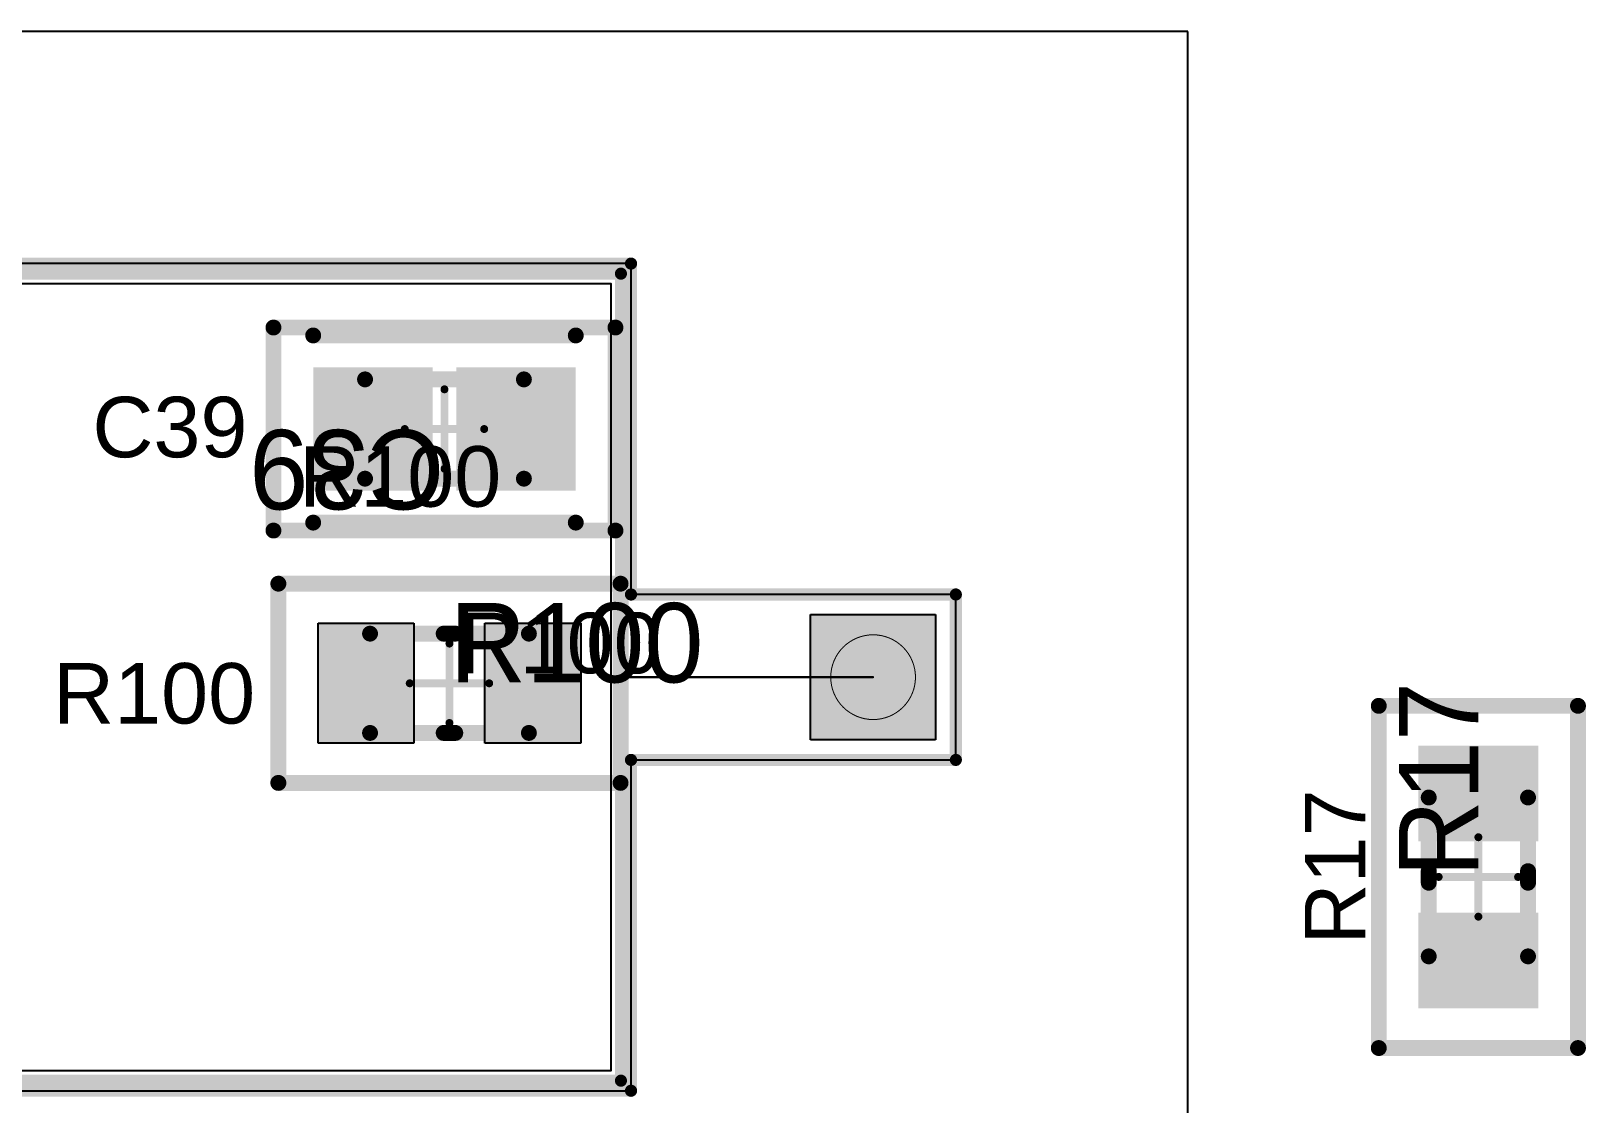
# Model space of a CAD drawing. Header units: millimetres. Extents: x 54 to 247, y 53 to 195.
# Drawn here: x 112.06 to 131.63, y 78.8 to 92.31 of the extents above; entities that cross this region are included whole.
import ezdxf

# ---------------------------------------------------------------- set-up
doc = ezdxf.new("R2010")
doc.units = ezdxf.units.MM
for name, color, linetype in [('BottomOverlay', 54, 'Continuous'), ('BottomSolder', 6, 'Continuous'), ('Mechanical10', 56, 'Continuous'), ('Mechanical11', 56, 'Continuous'), ('Mechanical12', 56, 'Continuous'), ('Mechanical13', 56, 'Continuous'), ('Mechanical14', 56, 'Continuous'), ('Mechanical15', 56, 'Continuous'), ('Mechanical4', 56, 'Continuous'), ('Mechanical5', 56, 'Continuous'), ('Mechanical6', 56, 'Continuous'), ('Mechanical8', 56, 'Continuous'), ('Mechanical9', 56, 'Continuous'), ('PadHoleLayer', 156, 'Continuous'), ('TopOverlay', 2, 'Continuous'), ('TopPaste', 8, 'Continuous'), ('TopSolder', 216, 'Continuous')]:
    doc.layers.add(name, color=color, linetype=linetype)
doc.styles.add('Arial', font='arial.ttf', dxfattribs={"height": 0.2})

# ---------------------------------------------------------------- blocks, each defined once
blk = doc.blocks.new('V______CRCW0805__3_IPC_A_14')
at = {"layer": 'TopPaste'}
for points in [[(-1.654, 0.754), (-0.448, 0.754), (-0.448, -0.754), (-1.654, -0.754)], [(0.448, 0.754), (1.654, 0.754), (1.654, -0.754), (0.448, -0.754)]]:
    blk.add_hatch(color=8, dxfattribs=at).paths.add_polyline_path(points)
at = {"layer": 'TopSolder'}
for points in [[(-1.654, 0.754), (-0.448, 0.754), (-0.448, -0.754), (-1.654, -0.754)], [(0.448, 0.754), (1.654, 0.754), (1.654, -0.754), (0.448, -0.754)]]:
    blk.add_hatch(color=216, dxfattribs=at).paths.add_polyline_path(points)
at = {"layer": 'Mechanical10', "const_width": 0.2}
for points in [[(-2.154, 1.254), (2.154, 1.254)], [(-2.154, 1.254), (-2.154, -1.254)], [(2.154, 1.254), (2.154, -1.254)], [(-2.154, -1.254), (2.154, -1.254)]]:
    blk.add_lwpolyline(points, dxfattribs=at)
at = {"layer": 'Mechanical10', "const_width": 0.1}
for points in [[(-2.204, 1.254, 1), (-2.104, 1.254, 1)], [(-2.204, 1.254, 1), (-2.104, 1.254, 1)], [(2.104, 1.254, 1), (2.204, 1.254, 1)], [(2.104, 1.254, 1), (2.204, 1.254, 1)], [(-2.204, -1.254, 1), (-2.104, -1.254, 1)], [(-2.204, -1.254, 1), (-2.104, -1.254, 1)], [(2.104, -1.254, 1), (2.204, -1.254, 1)], [(2.104, -1.254, 1), (2.204, -1.254, 1)]]:
    blk.add_lwpolyline(points, format="xyb", close=True, dxfattribs=at)
at = {"layer": 'Mechanical12', "const_width": 0.2}
for points in [[(-1, 0.625), (1, 0.625)], [(-1, 0.625), (-1, -0.625)], [(1, 0.625), (1, -0.625)], [(-1, -0.625), (1, -0.625)]]:
    blk.add_lwpolyline(points, dxfattribs=at)
at = {"layer": 'Mechanical12', "const_width": 0.1}
for points in [[(-1.05, 0.625, 1), (-0.95, 0.625, 1)], [(-1.05, 0.625, 1), (-0.95, 0.625, 1)], [(0.95, 0.625, 1), (1.05, 0.625, 1)], [(0.95, 0.625, 1), (1.05, 0.625, 1)], [(-1.05, -0.625, 1), (-0.95, -0.625, 1)], [(-1.05, -0.625, 1), (-0.95, -0.625, 1)], [(0.95, -0.625, 1), (1.05, -0.625, 1)], [(0.95, -0.625, 1), (1.05, -0.625, 1)]]:
    blk.add_lwpolyline(points, format="xyb", close=True, dxfattribs=at)
at = {"layer": 'Mechanical15'}
for points, const_width in [([(-2.154, 1.254), (2.154, 1.254)], 0.2), ([(-2.154, 1.254), (-2.154, -1.254)], 0.2), ([(2.154, 1.254), (2.154, -1.254)], 0.2), ([(0, 0.5), (0, -0.5)], 0.1), ([(-0.5, 0), (0.5, 0)], 0.1), ([(-2.154, -1.254), (2.154, -1.254)], 0.2)]:
    blk.add_lwpolyline(points, dxfattribs=dict(at, const_width=const_width))
for points, const_width in [([(-2.204, 1.254, 1), (-2.104, 1.254, 1)], 0.1), ([(-2.204, 1.254, 1), (-2.104, 1.254, 1)], 0.1), ([(2.104, 1.254, 1), (2.204, 1.254, 1)], 0.1), ([(2.104, 1.254, 1), (2.204, 1.254, 1)], 0.1), ([(-0.025, 0.5, 1), (0.025, 0.5, 1)], 0.05), ([(-0.525, 0, 1), (-0.475, 0, 1)], 0.05), ([(0.475, 0, 1), (0.525, 0, 1)], 0.05), ([(-0.025, -0.5, 1), (0.025, -0.5, 1)], 0.05), ([(-2.204, -1.254, 1), (-2.104, -1.254, 1)], 0.1), ([(-2.204, -1.254, 1), (-2.104, -1.254, 1)], 0.1), ([(2.104, -1.254, 1), (2.204, -1.254, 1)], 0.1), ([(2.104, -1.254, 1), (2.204, -1.254, 1)], 0.1)]:
    blk.add_lwpolyline(points, format="xyb", close=True, dxfattribs=dict(at, const_width=const_width))
at = {"layer": 'TopOverlay', "const_width": 0.2}
for points in [[(-0.073, 0.625), (0.073, 0.625)], [(-0.073, -0.625), (0.073, -0.625)]]:
    blk.add_lwpolyline(points, dxfattribs=at)
at = {"layer": 'TopOverlay', "const_width": 0.1}
for points in [[(-0.123, 0.625, 1), (-0.023, 0.625, 1)], [(0.023, 0.625, 1), (0.123, 0.625, 1)], [(-0.123, -0.625, 1), (-0.023, -0.625, 1)], [(0.023, -0.625, 1), (0.123, -0.625, 1)]]:
    blk.add_lwpolyline(points, format="xyb", close=True, dxfattribs=at)
at = {"layer": 'Mechanical10'}
blk.add_text('R17', height=1, dxfattribs=at).set_placement((0, 0))
blk = doc.blocks.new('KEMET_C0805C_DN_IPC_A_25')
at = {"layer": 'TopPaste'}
for points in [[(-1.653, 0.778), (-0.148, 0.778), (-0.148, -0.778), (-1.653, -0.778)], [(0.148, 0.778), (1.653, 0.778), (1.653, -0.778), (0.148, -0.778)]]:
    blk.add_hatch(color=8, dxfattribs=at).paths.add_polyline_path(points)
at = {"layer": 'TopSolder'}
for points in [[(-1.653, 0.778), (-0.148, 0.778), (-0.148, -0.778), (-1.653, -0.778)], [(0.148, 0.778), (1.653, 0.778), (1.653, -0.778), (0.148, -0.778)]]:
    blk.add_hatch(color=216, dxfattribs=at).paths.add_polyline_path(points)
at = {"layer": 'Mechanical10', "const_width": 0.2}
for points in [[(2.153, 1.278), (-2.153, 1.278)], [(-2.153, 1.278), (-2.153, -1.278)], [(2.153, 1.278), (2.153, -1.278)], [(2.153, -1.278), (-2.153, -1.278)]]:
    blk.add_lwpolyline(points, dxfattribs=at)
at = {"layer": 'Mechanical10', "const_width": 0.1}
for points in [[(-2.203, 1.278, 1), (-2.103, 1.278, 1)], [(-2.203, 1.278, 1), (-2.103, 1.278, 1)], [(2.103, 1.278, 1), (2.203, 1.278, 1)], [(2.103, 1.278, 1), (2.203, 1.278, 1)], [(-2.203, -1.278, 1), (-2.103, -1.278, 1)], [(-2.203, -1.278, 1), (-2.103, -1.278, 1)], [(2.103, -1.278, 1), (2.203, -1.278, 1)], [(2.103, -1.278, 1), (2.203, -1.278, 1)]]:
    blk.add_lwpolyline(points, format="xyb", close=True, dxfattribs=at)
at = {"layer": 'Mechanical12', "const_width": 0.2}
for points in [[(1, 0.625), (-1, 0.625)], [(-1, 0.625), (-1, -0.625)], [(1, 0.625), (1, -0.625)], [(1, -0.625), (-1, -0.625)]]:
    blk.add_lwpolyline(points, dxfattribs=at)
at = {"layer": 'Mechanical12', "const_width": 0.1}
for points in [[(-1.05, 0.625, 1), (-0.95, 0.625, 1)], [(-1.05, 0.625, 1), (-0.95, 0.625, 1)], [(0.95, 0.625, 1), (1.05, 0.625, 1)], [(0.95, 0.625, 1), (1.05, 0.625, 1)], [(-1.05, -0.625, 1), (-0.95, -0.625, 1)], [(-1.05, -0.625, 1), (-0.95, -0.625, 1)], [(0.95, -0.625, 1), (1.05, -0.625, 1)], [(0.95, -0.625, 1), (1.05, -0.625, 1)]]:
    blk.add_lwpolyline(points, format="xyb", close=True, dxfattribs=at)
at = {"layer": 'Mechanical15'}
for points, const_width in [([(2.153, 1.278), (-2.153, 1.278)], 0.2), ([(-2.153, 1.278), (-2.153, -1.278)], 0.2), ([(2.153, 1.278), (2.153, -1.278)], 0.2), ([(0, 0.5), (0, -0.5)], 0.1), ([(0.5, 0), (-0.5, 0)], 0.1), ([(2.153, -1.278), (-2.153, -1.278)], 0.2)]:
    blk.add_lwpolyline(points, dxfattribs=dict(at, const_width=const_width))
for points, const_width in [([(-2.203, 1.278, 1), (-2.103, 1.278, 1)], 0.1), ([(-2.203, 1.278, 1), (-2.103, 1.278, 1)], 0.1), ([(2.103, 1.278, 1), (2.203, 1.278, 1)], 0.1), ([(2.103, 1.278, 1), (2.203, 1.278, 1)], 0.1), ([(-0.025, 0.5, 1), (0.025, 0.5, 1)], 0.05), ([(-0.525, 0, 1), (-0.475, 0, 1)], 0.05), ([(0.475, 0, 1), (0.525, 0, 1)], 0.05), ([(-0.025, -0.5, 1), (0.025, -0.5, 1)], 0.05), ([(-2.203, -1.278, 1), (-2.103, -1.278, 1)], 0.1), ([(-2.203, -1.278, 1), (-2.103, -1.278, 1)], 0.1), ([(2.103, -1.278, 1), (2.203, -1.278, 1)], 0.1), ([(2.103, -1.278, 1), (2.203, -1.278, 1)], 0.1)]:
    blk.add_lwpolyline(points, format="xyb", close=True, dxfattribs=dict(at, const_width=const_width))
at = {"layer": 'TopOverlay', "const_width": 0.2}
for points in [[(1.653, 1.178), (-1.653, 1.178)], [(1.653, -1.178), (-1.653, -1.178)]]:
    blk.add_lwpolyline(points, dxfattribs=at)
at = {"layer": 'TopOverlay', "const_width": 0.1}
for points in [[(-1.703, 1.178, 1), (-1.603, 1.178, 1)], [(1.603, 1.178, 1), (1.703, 1.178, 1)], [(-1.703, -1.178, 1), (-1.603, -1.178, 1)], [(1.603, -1.178, 1), (1.703, -1.178, 1)]]:
    blk.add_lwpolyline(points, format="xyb", close=True, dxfattribs=at)
at = {"layer": 'Mechanical10'}
blk.add_text('C39', height=1, dxfattribs=at).set_placement((0, 0.011))
blk = doc.blocks.new('V______CRCW0805__3_IPC_A_217')
at = {"layer": 'TopPaste'}
for points in [[(-1.654, 0.754), (-0.448, 0.754), (-0.448, -0.754), (-1.654, -0.754)], [(0.448, 0.754), (1.654, 0.754), (1.654, -0.754), (0.448, -0.754)]]:
    blk.add_hatch(color=8, dxfattribs=at).paths.add_polyline_path(points)
at = {"layer": 'TopSolder'}
for points in [[(-1.654, 0.754), (-0.448, 0.754), (-0.448, -0.754), (-1.654, -0.754)], [(0.448, 0.754), (1.654, 0.754), (1.654, -0.754), (0.448, -0.754)]]:
    blk.add_hatch(color=216, dxfattribs=at).paths.add_polyline_path(points)
at = {"layer": 'Mechanical10', "const_width": 0.2}
for points in [[(-2.154, 1.254), (2.154, 1.254)], [(-2.154, -1.254), (-2.154, 1.254)], [(2.154, -1.254), (2.154, 1.254)], [(-2.154, -1.254), (2.154, -1.254)]]:
    blk.add_lwpolyline(points, dxfattribs=at)
at = {"layer": 'Mechanical10', "const_width": 0.1}
for points in [[(-2.204, 1.254, 1), (-2.104, 1.254, 1)], [(-2.204, 1.254, 1), (-2.104, 1.254, 1)], [(2.104, 1.254, 1), (2.204, 1.254, 1)], [(2.104, 1.254, 1), (2.204, 1.254, 1)], [(-2.204, -1.254, 1), (-2.104, -1.254, 1)], [(-2.204, -1.254, 1), (-2.104, -1.254, 1)], [(2.104, -1.254, 1), (2.204, -1.254, 1)], [(2.104, -1.254, 1), (2.204, -1.254, 1)]]:
    blk.add_lwpolyline(points, format="xyb", close=True, dxfattribs=at)
at = {"layer": 'Mechanical12', "const_width": 0.2}
for points in [[(-1, 0.625), (1, 0.625)], [(-1, -0.625), (-1, 0.625)], [(1, -0.625), (1, 0.625)], [(-1, -0.625), (1, -0.625)]]:
    blk.add_lwpolyline(points, dxfattribs=at)
at = {"layer": 'Mechanical12', "const_width": 0.1}
for points in [[(-1.05, 0.625, 1), (-0.95, 0.625, 1)], [(-1.05, 0.625, 1), (-0.95, 0.625, 1)], [(0.95, 0.625, 1), (1.05, 0.625, 1)], [(0.95, 0.625, 1), (1.05, 0.625, 1)], [(-1.05, -0.625, 1), (-0.95, -0.625, 1)], [(-1.05, -0.625, 1), (-0.95, -0.625, 1)], [(0.95, -0.625, 1), (1.05, -0.625, 1)], [(0.95, -0.625, 1), (1.05, -0.625, 1)]]:
    blk.add_lwpolyline(points, format="xyb", close=True, dxfattribs=at)
at = {"layer": 'Mechanical15'}
for points, const_width in [([(-2.154, 1.254), (2.154, 1.254)], 0.2), ([(-2.154, -1.254), (-2.154, 1.254)], 0.2), ([(2.154, -1.254), (2.154, 1.254)], 0.2), ([(0, -0.5), (0, 0.5)], 0.1), ([(-0.5, 0), (0.5, 0)], 0.1), ([(-2.154, -1.254), (2.154, -1.254)], 0.2)]:
    blk.add_lwpolyline(points, dxfattribs=dict(at, const_width=const_width))
for points, const_width in [([(-2.204, 1.254, 1), (-2.104, 1.254, 1)], 0.1), ([(-2.204, 1.254, 1), (-2.104, 1.254, 1)], 0.1), ([(2.104, 1.254, 1), (2.204, 1.254, 1)], 0.1), ([(2.104, 1.254, 1), (2.204, 1.254, 1)], 0.1), ([(-0.025, 0.5, 1), (0.025, 0.5, 1)], 0.05), ([(-0.525, 0, 1), (-0.475, 0, 1)], 0.05), ([(0.475, 0, 1), (0.525, 0, 1)], 0.05), ([(-0.025, -0.5, 1), (0.025, -0.5, 1)], 0.05), ([(-2.204, -1.254, 1), (-2.104, -1.254, 1)], 0.1), ([(-2.204, -1.254, 1), (-2.104, -1.254, 1)], 0.1), ([(2.104, -1.254, 1), (2.204, -1.254, 1)], 0.1), ([(2.104, -1.254, 1), (2.204, -1.254, 1)], 0.1)]:
    blk.add_lwpolyline(points, format="xyb", close=True, dxfattribs=dict(at, const_width=const_width))
at = {"layer": 'TopOverlay', "const_width": 0.2}
for points in [[(-0.073, 0.625), (0.073, 0.625)], [(-0.073, -0.625), (0.073, -0.625)]]:
    blk.add_lwpolyline(points, dxfattribs=at)
at = {"layer": 'TopOverlay', "const_width": 0.1}
for points in [[(-0.123, 0.625, 1), (-0.023, 0.625, 1)], [(0.023, 0.625, 1), (0.123, 0.625, 1)], [(-0.123, -0.625, 1), (-0.023, -0.625, 1)], [(0.023, -0.625, 1), (0.123, -0.625, 1)]]:
    blk.add_lwpolyline(points, format="xyb", close=True, dxfattribs=at)
at = {"layer": 'Mechanical10'}
blk.add_text('R100', height=1, rotation=360, dxfattribs=at).set_placement((0, 0.011))
blk = doc.blocks.new('RES_TUM5_OHM_B_218')
at = {"layer": 'BottomSolder'}
blk.add_hatch(color=6, dxfattribs=at).paths.add_polyline_path([(-0.7874, 0.7874), (0.7874, 0.7874), (0.7874, -0.7874), (-0.7874, -0.7874)])
at = {"layer": 'PadHoleLayer'}
h = blk.add_hatch(color=156, dxfattribs=at)
edge = h.paths.add_edge_path()
edge.add_arc((0, 0), 0.5334, 0, 360)
at = {"layer": 'TopSolder'}
blk.add_hatch(color=216, dxfattribs=at).paths.add_polyline_path([(-0.7874, 0.7874), (0.7874, 0.7874), (0.7874, -0.7874), (-0.7874, -0.7874)])
at = {"layer": 'BottomOverlay', "const_width": 0.1524}
for points in [[(25.527, 5.08), (3.175, 5.08)], [(3.175, 5.08), (3.175, -5.08)], [(25.527, -5.08), (3.175, -5.08)]]:
    blk.add_lwpolyline(points, dxfattribs=at)
at = {"layer": 'BottomOverlay', "const_width": 0.0762}
for points in [[(3.1369, 5.08, 1), (3.2131, 5.08, 1)], [(3.1369, 5.08, 1), (3.2131, 5.08, 1)], [(3.1369, -5.08, 1), (3.2131, -5.08, 1)], [(3.1369, -5.08, 1), (3.2131, -5.08, 1)]]:
    blk.add_lwpolyline(points, format="xyb", close=True, dxfattribs=at)
at = {"layer": 'Mechanical13', "const_width": 0.0254}
for points in [[(25.4, 4.953), (3.302, 4.953)], [(3.302, 4.953), (3.302, -4.953)], [(3.302, 0), (0, 0)], [(25.4, -4.953), (3.302, -4.953)]]:
    blk.add_lwpolyline(points, dxfattribs=at)
at = {"layer": 'Mechanical13', "const_width": 0.0127}
for points in [[(3.29565, 4.953, 1), (3.30835, 4.953, 1)], [(3.29565, 4.953, 1), (3.30835, 4.953, 1)], [(-0.00635, 0, 1), (0.00635, 0, 1)], [(3.29565, 0, 1), (3.30835, 0, 1)], [(3.29565, -4.953, 1), (3.30835, -4.953, 1)], [(3.29565, -4.953, 1), (3.30835, -4.953, 1)]]:
    blk.add_lwpolyline(points, format="xyb", close=True, dxfattribs=at)
at = {"layer": 'Mechanical15'}
for p, q in [((3.048, 5.207), (3.048, 1.0414)), ((25.654, 5.207), (3.048, 5.207)), ((3.048, 1.0414), (-1.0414, 1.0414)), ((-1.0414, 1.0414), (-1.0414, -1.0414)), ((-1.0414, -1.0414), (3.048, -1.0414)), ((3.048, -1.0414), (3.048, -5.207)), ((3.048, -5.207), (25.654, -5.207))]:
    blk.add_line(p, q, dxfattribs=at)
at = {"layer": 'Mechanical15', "const_width": 0.1524}
for points in [[(3.048, 5.207), (3.048, 1.0414)], [(25.654, 5.207), (3.048, 5.207)], [(-1.0414, 1.0414), (-1.0414, -1.0414)], [(3.048, 1.0414), (-1.0414, 1.0414)], [(3.048, -1.0414), (-1.0414, -1.0414)], [(3.048, -1.0414), (3.048, -5.207)], [(25.654, -5.207), (3.048, -5.207)]]:
    blk.add_lwpolyline(points, dxfattribs=at)
at = {"layer": 'Mechanical15', "const_width": 0.0762}
for points in [[(3.0099, 5.207, 1), (3.0861, 5.207, 1)], [(3.0099, 5.207, 1), (3.0861, 5.207, 1)], [(-1.0795, 1.0414, 1), (-1.0033, 1.0414, 1)], [(-1.0795, 1.0414, 1), (-1.0033, 1.0414, 1)], [(3.0099, 1.0414, 1), (3.0861, 1.0414, 1)], [(3.0099, 1.0414, 1), (3.0861, 1.0414, 1)], [(-1.0795, -1.0414, 1), (-1.0033, -1.0414, 1)], [(-1.0795, -1.0414, 1), (-1.0033, -1.0414, 1)], [(3.0099, -1.0414, 1), (3.0861, -1.0414, 1)], [(3.0099, -1.0414, 1), (3.0861, -1.0414, 1)], [(3.0099, -5.207, 1), (3.0861, -5.207, 1)], [(3.0099, -5.207, 1), (3.0861, -5.207, 1)]]:
    blk.add_lwpolyline(points, format="xyb", close=True, dxfattribs=at)
at = {"layer": 'Mechanical4'}
for p, q in [((-3.9624, 8.128), (-3.9624, -8.128)), ((-3.9624, -8.128), (32.6644, -8.128))]:
    blk.add_line(p, q, dxfattribs=at)

msp = doc.modelspace()

# ---------------------------------------------------------------- hatches: boundary and pattern name
at = {"layer": 'Mechanical14'}
h = msp.add_hatch(color=56, dxfattribs=at)
edge = h.paths.add_edge_path()
edge.add_arc((119.482, 89.256), 0.0381, 0, 360)
h = msp.add_hatch(color=56, dxfattribs=at)
edge = h.paths.add_edge_path()
edge.add_arc((119.482, 89.256), 0.0381, 0, 360)
h = msp.add_hatch(color=56, dxfattribs=at)
edge = h.paths.add_edge_path()
edge.add_arc((119.482, 79.096), 0.0381, 0, 360)
h = msp.add_hatch(color=56, dxfattribs=at)
edge = h.paths.add_edge_path()
edge.add_arc((119.482, 79.096), 0.0381, 0, 360)
at = {"layer": 'Mechanical4'}
h = msp.add_hatch(color=56, dxfattribs=at)
edge = h.paths.add_edge_path()
edge.add_arc((119.609, 89.383), 0.0381, 0, 360)
h = msp.add_hatch(color=56, dxfattribs=at)
edge = h.paths.add_edge_path()
edge.add_arc((119.609, 89.383), 0.0381, 0, 360)
h = msp.add_hatch(color=56, dxfattribs=at)
edge = h.paths.add_edge_path()
edge.add_arc((115.168, 85.353), 0.05, 0, 360)
h = msp.add_hatch(color=56, dxfattribs=at)
edge = h.paths.add_edge_path()
edge.add_arc((115.168, 85.353), 0.05, 0, 360)
h = msp.add_hatch(color=56, dxfattribs=at)
edge = h.paths.add_edge_path()
edge.add_arc((115.168, 85.353), 0.05, 0, 360)
h = msp.add_hatch(color=56, dxfattribs=at)
edge = h.paths.add_edge_path()
edge.add_arc((115.168, 85.353), 0.05, 0, 360)
h = msp.add_hatch(color=56, dxfattribs=at)
edge = h.paths.add_edge_path()
edge.add_arc((119.477, 85.353), 0.05, 0, 360)
h = msp.add_hatch(color=56, dxfattribs=at)
edge = h.paths.add_edge_path()
edge.add_arc((119.477, 85.353), 0.05, 0, 360)
h = msp.add_hatch(color=56, dxfattribs=at)
edge = h.paths.add_edge_path()
edge.add_arc((119.477, 85.353), 0.05, 0, 360)
h = msp.add_hatch(color=56, dxfattribs=at)
edge = h.paths.add_edge_path()
edge.add_arc((119.477, 85.353), 0.05, 0, 360)
h = msp.add_hatch(color=56, dxfattribs=at)
edge = h.paths.add_edge_path()
edge.add_arc((119.609, 85.217), 0.0381, 0, 360)
h = msp.add_hatch(color=56, dxfattribs=at)
edge = h.paths.add_edge_path()
edge.add_arc((119.609, 85.217), 0.0381, 0, 360)
h = msp.add_hatch(color=56, dxfattribs=at)
edge = h.paths.add_edge_path()
edge.add_arc((123.698, 85.217), 0.0381, 0, 360)
h = msp.add_hatch(color=56, dxfattribs=at)
edge = h.paths.add_edge_path()
edge.add_arc((123.698, 85.217), 0.0381, 0, 360)
h = msp.add_hatch(color=56, dxfattribs=at)
edge = h.paths.add_edge_path()
edge.add_arc((119.609, 83.134), 0.0381, 0, 360)
h = msp.add_hatch(color=56, dxfattribs=at)
edge = h.paths.add_edge_path()
edge.add_arc((119.609, 83.134), 0.0381, 0, 360)
h = msp.add_hatch(color=56, dxfattribs=at)
edge = h.paths.add_edge_path()
edge.add_arc((123.698, 83.134), 0.0381, 0, 360)
h = msp.add_hatch(color=56, dxfattribs=at)
edge = h.paths.add_edge_path()
edge.add_arc((123.698, 83.134), 0.0381, 0, 360)
h = msp.add_hatch(color=56, dxfattribs=at)
edge = h.paths.add_edge_path()
edge.add_arc((115.168, 82.845), 0.05, 0, 360)
h = msp.add_hatch(color=56, dxfattribs=at)
edge = h.paths.add_edge_path()
edge.add_arc((115.168, 82.845), 0.05, 0, 360)
h = msp.add_hatch(color=56, dxfattribs=at)
edge = h.paths.add_edge_path()
edge.add_arc((115.168, 82.845), 0.05, 0, 360)
h = msp.add_hatch(color=56, dxfattribs=at)
edge = h.paths.add_edge_path()
edge.add_arc((115.168, 82.845), 0.05, 0, 360)
h = msp.add_hatch(color=56, dxfattribs=at)
edge = h.paths.add_edge_path()
edge.add_arc((119.477, 82.845), 0.05, 0, 360)
h = msp.add_hatch(color=56, dxfattribs=at)
edge = h.paths.add_edge_path()
edge.add_arc((119.477, 82.845), 0.05, 0, 360)
h = msp.add_hatch(color=56, dxfattribs=at)
edge = h.paths.add_edge_path()
edge.add_arc((119.477, 82.845), 0.05, 0, 360)
h = msp.add_hatch(color=56, dxfattribs=at)
edge = h.paths.add_edge_path()
edge.add_arc((119.477, 82.845), 0.05, 0, 360)
h = msp.add_hatch(color=56, dxfattribs=at)
edge = h.paths.add_edge_path()
edge.add_arc((119.609, 78.969), 0.0381, 0, 360)
h = msp.add_hatch(color=56, dxfattribs=at)
edge = h.paths.add_edge_path()
edge.add_arc((119.609, 78.969), 0.0381, 0, 360)
at = {"layer": 'Mechanical5'}
h = msp.add_hatch(color=56, dxfattribs=at)
edge = h.paths.add_edge_path()
edge.add_arc((119.355, 89.129), 0.00635, 0, 360)
h = msp.add_hatch(color=56, dxfattribs=at)
edge = h.paths.add_edge_path()
edge.add_arc((119.355, 89.129), 0.00635, 0, 360)
h = msp.add_hatch(color=56, dxfattribs=at)
edge = h.paths.add_edge_path()
edge.add_arc((119.355, 84.176), 0.00635, 0, 360)
h = msp.add_hatch(color=56, dxfattribs=at)
edge = h.paths.add_edge_path()
edge.add_arc((122.657, 84.176), 0.00635, 0, 360)
h = msp.add_hatch(color=56, dxfattribs=at)
edge = h.paths.add_edge_path()
edge.add_arc((119.355, 79.223), 0.00635, 0, 360)
h = msp.add_hatch(color=56, dxfattribs=at)
edge = h.paths.add_edge_path()
edge.add_arc((119.355, 79.223), 0.00635, 0, 360)
at = {"layer": 'Mechanical6'}
h = msp.add_hatch(color=56, dxfattribs=at)
edge = h.paths.add_edge_path()
edge.add_arc((117.25, 84.724), 0.05, 0, 360)
h = msp.add_hatch(color=56, dxfattribs=at)
edge = h.paths.add_edge_path()
edge.add_arc((117.395, 84.724), 0.05, 0, 360)
h = msp.add_hatch(color=56, dxfattribs=at)
edge = h.paths.add_edge_path()
edge.add_arc((117.25, 83.474), 0.05, 0, 360)
h = msp.add_hatch(color=56, dxfattribs=at)
edge = h.paths.add_edge_path()
edge.add_arc((117.395, 83.474), 0.05, 0, 360)
at = {"layer": 'Mechanical8'}
h = msp.add_hatch(color=56, dxfattribs=at)
edge = h.paths.add_edge_path()
edge.add_arc((116.323, 84.724), 0.05, 0, 360)
h = msp.add_hatch(color=56, dxfattribs=at)
edge = h.paths.add_edge_path()
edge.add_arc((116.323, 84.724), 0.05, 0, 360)
h = msp.add_hatch(color=56, dxfattribs=at)
edge = h.paths.add_edge_path()
edge.add_arc((118.323, 84.724), 0.05, 0, 360)
h = msp.add_hatch(color=56, dxfattribs=at)
edge = h.paths.add_edge_path()
edge.add_arc((118.323, 84.724), 0.05, 0, 360)
h = msp.add_hatch(color=56, dxfattribs=at)
edge = h.paths.add_edge_path()
edge.add_arc((116.323, 83.474), 0.05, 0, 360)
h = msp.add_hatch(color=56, dxfattribs=at)
edge = h.paths.add_edge_path()
edge.add_arc((116.323, 83.474), 0.05, 0, 360)
h = msp.add_hatch(color=56, dxfattribs=at)
edge = h.paths.add_edge_path()
edge.add_arc((118.323, 83.474), 0.05, 0, 360)
h = msp.add_hatch(color=56, dxfattribs=at)
edge = h.paths.add_edge_path()
edge.add_arc((118.323, 83.474), 0.05, 0, 360)
at = {"layer": 'PadHoleLayer'}
h = msp.add_hatch(color=156, dxfattribs=at)
edge = h.paths.add_edge_path()
edge.add_arc((119.482, 89.256), 0.0381, 0, 360)
h = msp.add_hatch(color=156, dxfattribs=at)
edge = h.paths.add_edge_path()
edge.add_arc((119.482, 89.256), 0.0381, 0, 360)
h = msp.add_hatch(color=156, dxfattribs=at)
edge = h.paths.add_edge_path()
edge.add_arc((119.609, 89.383), 0.0381, 0, 360)
h = msp.add_hatch(color=156, dxfattribs=at)
edge = h.paths.add_edge_path()
edge.add_arc((119.609, 89.383), 0.0381, 0, 360)
h = msp.add_hatch(color=156, dxfattribs=at)
edge = h.paths.add_edge_path()
edge.add_arc((119.355, 89.129), 0.00635, 0, 360)
h = msp.add_hatch(color=156, dxfattribs=at)
edge = h.paths.add_edge_path()
edge.add_arc((119.355, 89.129), 0.00635, 0, 360)
h = msp.add_hatch(color=156, dxfattribs=at)
edge = h.paths.add_edge_path()
edge.add_arc((115.168, 85.353), 0.05, 0, 360)
h = msp.add_hatch(color=156, dxfattribs=at)
edge = h.paths.add_edge_path()
edge.add_arc((115.168, 85.353), 0.05, 0, 360)
h = msp.add_hatch(color=156, dxfattribs=at)
edge = h.paths.add_edge_path()
edge.add_arc((115.168, 85.353), 0.05, 0, 360)
h = msp.add_hatch(color=156, dxfattribs=at)
edge = h.paths.add_edge_path()
edge.add_arc((115.168, 85.353), 0.05, 0, 360)
h = msp.add_hatch(color=156, dxfattribs=at)
edge = h.paths.add_edge_path()
edge.add_arc((119.477, 85.353), 0.05, 0, 360)
h = msp.add_hatch(color=156, dxfattribs=at)
edge = h.paths.add_edge_path()
edge.add_arc((119.477, 85.353), 0.05, 0, 360)
h = msp.add_hatch(color=156, dxfattribs=at)
edge = h.paths.add_edge_path()
edge.add_arc((119.477, 85.353), 0.05, 0, 360)
h = msp.add_hatch(color=156, dxfattribs=at)
edge = h.paths.add_edge_path()
edge.add_arc((119.477, 85.353), 0.05, 0, 360)
h = msp.add_hatch(color=156, dxfattribs=at)
edge = h.paths.add_edge_path()
edge.add_arc((119.609, 85.217), 0.0381, 0, 360)
h = msp.add_hatch(color=156, dxfattribs=at)
edge = h.paths.add_edge_path()
edge.add_arc((119.609, 85.217), 0.0381, 0, 360)
h = msp.add_hatch(color=156, dxfattribs=at)
edge = h.paths.add_edge_path()
edge.add_arc((123.698, 85.217), 0.0381, 0, 360)
h = msp.add_hatch(color=156, dxfattribs=at)
edge = h.paths.add_edge_path()
edge.add_arc((123.698, 85.217), 0.0381, 0, 360)
h = msp.add_hatch(color=156, dxfattribs=at)
edge = h.paths.add_edge_path()
edge.add_arc((116.323, 84.724), 0.05, 0, 360)
h = msp.add_hatch(color=156, dxfattribs=at)
edge = h.paths.add_edge_path()
edge.add_arc((116.323, 84.724), 0.05, 0, 360)
h = msp.add_hatch(color=156, dxfattribs=at)
edge = h.paths.add_edge_path()
edge.add_arc((117.25, 84.724), 0.05, 0, 360)
h = msp.add_hatch(color=156, dxfattribs=at)
edge = h.paths.add_edge_path()
edge.add_arc((117.395, 84.724), 0.05, 0, 360)
h = msp.add_hatch(color=156, dxfattribs=at)
edge = h.paths.add_edge_path()
edge.add_arc((118.323, 84.724), 0.05, 0, 360)
h = msp.add_hatch(color=156, dxfattribs=at)
edge = h.paths.add_edge_path()
edge.add_arc((118.323, 84.724), 0.05, 0, 360)
h = msp.add_hatch(color=156, dxfattribs=at)
edge = h.paths.add_edge_path()
edge.add_arc((119.355, 84.176), 0.00635, 0, 360)
h = msp.add_hatch(color=156, dxfattribs=at)
edge = h.paths.add_edge_path()
edge.add_arc((122.657, 84.176), 0.00635, 0, 360)
h = msp.add_hatch(color=156, dxfattribs=at)
edge = h.paths.add_edge_path()
edge.add_arc((116.323, 83.474), 0.05, 0, 360)
h = msp.add_hatch(color=156, dxfattribs=at)
edge = h.paths.add_edge_path()
edge.add_arc((116.323, 83.474), 0.05, 0, 360)
h = msp.add_hatch(color=156, dxfattribs=at)
edge = h.paths.add_edge_path()
edge.add_arc((117.25, 83.474), 0.05, 0, 360)
h = msp.add_hatch(color=156, dxfattribs=at)
edge = h.paths.add_edge_path()
edge.add_arc((117.395, 83.474), 0.05, 0, 360)
h = msp.add_hatch(color=156, dxfattribs=at)
edge = h.paths.add_edge_path()
edge.add_arc((118.323, 83.474), 0.05, 0, 360)
h = msp.add_hatch(color=156, dxfattribs=at)
edge = h.paths.add_edge_path()
edge.add_arc((118.323, 83.474), 0.05, 0, 360)
h = msp.add_hatch(color=156, dxfattribs=at)
edge = h.paths.add_edge_path()
edge.add_arc((119.609, 83.134), 0.0381, 0, 360)
h = msp.add_hatch(color=156, dxfattribs=at)
edge = h.paths.add_edge_path()
edge.add_arc((119.609, 83.134), 0.0381, 0, 360)
h = msp.add_hatch(color=156, dxfattribs=at)
edge = h.paths.add_edge_path()
edge.add_arc((123.698, 83.134), 0.0381, 0, 360)
h = msp.add_hatch(color=156, dxfattribs=at)
edge = h.paths.add_edge_path()
edge.add_arc((123.698, 83.134), 0.0381, 0, 360)
h = msp.add_hatch(color=156, dxfattribs=at)
edge = h.paths.add_edge_path()
edge.add_arc((115.168, 82.845), 0.05, 0, 360)
h = msp.add_hatch(color=156, dxfattribs=at)
edge = h.paths.add_edge_path()
edge.add_arc((115.168, 82.845), 0.05, 0, 360)
h = msp.add_hatch(color=156, dxfattribs=at)
edge = h.paths.add_edge_path()
edge.add_arc((115.168, 82.845), 0.05, 0, 360)
h = msp.add_hatch(color=156, dxfattribs=at)
edge = h.paths.add_edge_path()
edge.add_arc((115.168, 82.845), 0.05, 0, 360)
h = msp.add_hatch(color=156, dxfattribs=at)
edge = h.paths.add_edge_path()
edge.add_arc((119.477, 82.845), 0.05, 0, 360)
h = msp.add_hatch(color=156, dxfattribs=at)
edge = h.paths.add_edge_path()
edge.add_arc((119.477, 82.845), 0.05, 0, 360)
h = msp.add_hatch(color=156, dxfattribs=at)
edge = h.paths.add_edge_path()
edge.add_arc((119.477, 82.845), 0.05, 0, 360)
h = msp.add_hatch(color=156, dxfattribs=at)
edge = h.paths.add_edge_path()
edge.add_arc((119.477, 82.845), 0.05, 0, 360)
h = msp.add_hatch(color=156, dxfattribs=at)
edge = h.paths.add_edge_path()
edge.add_arc((119.355, 79.223), 0.00635, 0, 360)
h = msp.add_hatch(color=156, dxfattribs=at)
edge = h.paths.add_edge_path()
edge.add_arc((119.355, 79.223), 0.00635, 0, 360)
h = msp.add_hatch(color=156, dxfattribs=at)
edge = h.paths.add_edge_path()
edge.add_arc((119.482, 79.096), 0.0381, 0, 360)
h = msp.add_hatch(color=156, dxfattribs=at)
edge = h.paths.add_edge_path()
edge.add_arc((119.482, 79.096), 0.0381, 0, 360)
h = msp.add_hatch(color=156, dxfattribs=at)
edge = h.paths.add_edge_path()
edge.add_arc((119.609, 78.969), 0.0381, 0, 360)
h = msp.add_hatch(color=156, dxfattribs=at)
edge = h.paths.add_edge_path()
edge.add_arc((119.609, 78.969), 0.0381, 0, 360)

# ---------------------------------------------------------------- linework, layer by layer
at = {"layer": 'Mechanical10'}
for p, q in [((121.869, 83.388), (121.869, 84.963)), ((121.869, 84.963), (123.444, 84.963)), ((123.444, 84.963), (123.444, 83.388)), ((115.668, 83.345), (115.668, 84.854)), ((115.668, 84.854), (116.875, 84.854)), ((116.875, 84.854), (116.875, 83.345)), ((117.77, 83.345), (117.77, 84.854)), ((117.77, 84.854), (118.977, 84.854)), ((118.977, 84.854), (118.977, 83.345)), ((116.875, 83.345), (115.668, 83.345)), ((118.977, 83.345), (117.77, 83.345)), ((123.444, 83.388), (121.869, 83.388))]:
    msp.add_line(p, q, dxfattribs=at)
at = {"layer": 'Mechanical11'}
for p, q in [((121.869, 83.388), (121.869, 84.963)), ((121.869, 84.963), (123.444, 84.963)), ((123.444, 84.963), (123.444, 83.388)), ((123.444, 83.388), (121.869, 83.388))]:
    msp.add_line(p, q, dxfattribs=at)
at = {"layer": 'Mechanical12'}
for points, const_width in [([(123.19, 84.176, 1), (122.123, 84.176, 1)], 0.0127), ([(122.12, 84.176, 1), (122.126, 84.176, 1)], 0.00635), ([(123.187, 84.176, 1), (123.193, 84.176, 1)], 0.00635)]:
    msp.add_lwpolyline(points, format="xyb", close=True, dxfattribs=dict(at, const_width=const_width))
at = {"layer": 'Mechanical14', "const_width": 0.152}
for points in [[(97.13, 89.256), (119.482, 89.256)], [(119.482, 79.096), (119.482, 89.256)], [(97.13, 79.096), (119.482, 79.096)]]:
    msp.add_lwpolyline(points, dxfattribs=at)
at = {"layer": 'Mechanical14', "const_width": 0.0762}
for points in [[(119.444, 89.256, 1), (119.52, 89.256, 1)], [(119.444, 89.256, 1), (119.52, 89.256, 1)], [(119.444, 79.096, 1), (119.52, 79.096, 1)], [(119.444, 79.096, 1), (119.52, 79.096, 1)]]:
    msp.add_lwpolyline(points, format="xyb", close=True, dxfattribs=at)
at = {"layer": 'Mechanical4'}
for points, const_width in [([(97.003, 89.383), (119.609, 89.383)], 0.152), ([(119.609, 85.217), (119.609, 89.383)], 0.152), ([(97.003, 89.383), (119.609, 89.383)], 0.0127), ([(119.609, 85.217), (119.609, 89.383)], 0.0127), ([(115.168, 85.353), (119.477, 85.353)], 0.2), ([(115.168, 82.845), (115.168, 85.353)], 0.2), ([(115.168, 85.353), (119.477, 85.353)], 0.2), ([(115.168, 82.845), (115.168, 85.353)], 0.2), ([(119.477, 82.845), (119.477, 85.353)], 0.2), ([(119.477, 82.845), (119.477, 85.353)], 0.2), ([(119.609, 85.217), (123.698, 85.217)], 0.152), ([(119.609, 85.217), (123.698, 85.217)], 0.0127), ([(123.698, 83.134), (123.698, 85.217)], 0.152), ([(123.698, 83.134), (123.698, 85.217)], 0.0127), ([(117.323, 83.599), (117.323, 84.599)], 0.1), ([(116.823, 84.099), (117.823, 84.099)], 0.1), ([(119.609, 78.969), (119.609, 83.134)], 0.152), ([(119.609, 83.134), (123.698, 83.134)], 0.152), ([(119.609, 83.134), (123.698, 83.134)], 0.0127), ([(119.609, 78.969), (119.609, 83.134)], 0.0127), ([(115.168, 82.845), (119.477, 82.845)], 0.2), ([(115.168, 82.845), (119.477, 82.845)], 0.2), ([(97.003, 78.969), (119.609, 78.969)], 0.152), ([(97.003, 78.969), (119.609, 78.969)], 0.0127)]:
    msp.add_lwpolyline(points, dxfattribs=dict(at, const_width=const_width))
for points, const_width in [([(119.57, 89.383, 1), (119.647, 89.383, 1)], 0.0762), ([(119.57, 89.383, 1), (119.647, 89.383, 1)], 0.0762), ([(119.605, 89.383, 1), (119.612, 89.383, 1)], 0.00635), ([(119.605, 89.383, 1), (119.612, 89.383, 1)], 0.00635), ([(115.118, 85.353, 1), (115.218, 85.353, 1)], 0.1), ([(115.118, 85.353, 1), (115.218, 85.353, 1)], 0.1), ([(115.118, 85.353, 1), (115.218, 85.353, 1)], 0.1), ([(115.118, 85.353, 1), (115.218, 85.353, 1)], 0.1), ([(119.427, 85.353, 1), (119.527, 85.353, 1)], 0.1), ([(119.427, 85.353, 1), (119.527, 85.353, 1)], 0.1), ([(119.427, 85.353, 1), (119.527, 85.353, 1)], 0.1), ([(119.427, 85.353, 1), (119.527, 85.353, 1)], 0.1), ([(119.57, 85.217, 1), (119.647, 85.217, 1)], 0.0762), ([(119.57, 85.217, 1), (119.647, 85.217, 1)], 0.0762), ([(119.605, 85.217, 1), (119.612, 85.217, 1)], 0.00635), ([(119.605, 85.217, 1), (119.612, 85.217, 1)], 0.00635), ([(123.66, 85.217, 1), (123.736, 85.217, 1)], 0.0762), ([(123.66, 85.217, 1), (123.736, 85.217, 1)], 0.0762), ([(123.695, 85.217, 1), (123.701, 85.217, 1)], 0.00635), ([(123.695, 85.217, 1), (123.701, 85.217, 1)], 0.00635), ([(117.298, 84.599, 1), (117.348, 84.599, 1)], 0.05), ([(117.285, 84.599, 1), (117.31, 84.599, 1)], 0.025), ([(117.285, 84.599, 1), (117.31, 84.599, 1)], 0.025), ([(117.335, 84.599, 1), (117.36, 84.599, 1)], 0.025), ([(117.335, 84.599, 1), (117.36, 84.599, 1)], 0.025), ([(116.798, 84.099, 1), (116.848, 84.099, 1)], 0.05), ([(116.785, 84.099, 1), (116.81, 84.099, 1)], 0.025), ([(116.785, 84.099, 1), (116.81, 84.099, 1)], 0.025), ([(116.835, 84.099, 1), (116.86, 84.099, 1)], 0.025), ([(116.835, 84.099, 1), (116.86, 84.099, 1)], 0.025), ([(117.798, 84.099, 1), (117.848, 84.099, 1)], 0.05), ([(117.785, 84.099, 1), (117.81, 84.099, 1)], 0.025), ([(117.785, 84.099, 1), (117.81, 84.099, 1)], 0.025), ([(117.835, 84.099, 1), (117.86, 84.099, 1)], 0.025), ([(117.835, 84.099, 1), (117.86, 84.099, 1)], 0.025), ([(117.298, 83.599, 1), (117.348, 83.599, 1)], 0.05), ([(117.285, 83.599, 1), (117.31, 83.599, 1)], 0.025), ([(117.285, 83.599, 1), (117.31, 83.599, 1)], 0.025), ([(117.335, 83.599, 1), (117.36, 83.599, 1)], 0.025), ([(117.335, 83.599, 1), (117.36, 83.599, 1)], 0.025), ([(119.57, 83.134, 1), (119.647, 83.134, 1)], 0.0762), ([(119.57, 83.134, 1), (119.647, 83.134, 1)], 0.0762), ([(123.66, 83.134, 1), (123.736, 83.134, 1)], 0.0762), ([(123.66, 83.134, 1), (123.736, 83.134, 1)], 0.0762), ([(119.605, 83.134, 1), (119.612, 83.134, 1)], 0.00635), ([(119.605, 83.134, 1), (119.612, 83.134, 1)], 0.00635), ([(123.695, 83.134, 1), (123.701, 83.134, 1)], 0.00635), ([(123.695, 83.134, 1), (123.701, 83.134, 1)], 0.00635), ([(115.118, 82.845, 1), (115.218, 82.845, 1)], 0.1), ([(115.118, 82.845, 1), (115.218, 82.845, 1)], 0.1), ([(115.118, 82.845, 1), (115.218, 82.845, 1)], 0.1), ([(115.118, 82.845, 1), (115.218, 82.845, 1)], 0.1), ([(119.427, 82.845, 1), (119.527, 82.845, 1)], 0.1), ([(119.427, 82.845, 1), (119.527, 82.845, 1)], 0.1), ([(119.427, 82.845, 1), (119.527, 82.845, 1)], 0.1), ([(119.427, 82.845, 1), (119.527, 82.845, 1)], 0.1), ([(119.57, 78.969, 1), (119.647, 78.969, 1)], 0.0762), ([(119.57, 78.969, 1), (119.647, 78.969, 1)], 0.0762), ([(119.605, 78.969, 1), (119.612, 78.969, 1)], 0.00635), ([(119.605, 78.969, 1), (119.612, 78.969, 1)], 0.00635)]:
    msp.add_lwpolyline(points, format="xyb", close=True, dxfattribs=dict(at, const_width=const_width))
at = {"layer": 'Mechanical4', "const_width": 0.05}
for points in [[(117.298, 84.599, -1), (117.348, 84.599)], [(117.348, 84.599, -1), (117.298, 84.599)], [(116.798, 84.099, -1), (116.848, 84.099)], [(116.848, 84.099, -1), (116.798, 84.099)], [(117.798, 84.099, -1), (117.848, 84.099)], [(117.848, 84.099, -1), (117.798, 84.099)], [(117.298, 83.599, -1), (117.348, 83.599)], [(117.348, 83.599, -1), (117.298, 83.599)]]:
    msp.add_lwpolyline(points, format="xyb", dxfattribs=at)
at = {"layer": 'Mechanical5', "const_width": 0.0254}
for points in [[(97.257, 89.129), (119.355, 89.129)], [(119.355, 79.223), (119.355, 89.129)], [(119.355, 84.176), (122.657, 84.176)], [(97.257, 79.223), (119.355, 79.223)]]:
    msp.add_lwpolyline(points, dxfattribs=at)
at = {"layer": 'Mechanical5', "const_width": 0.0127}
for points in [[(119.348, 89.129, 1), (119.361, 89.129, 1)], [(119.348, 89.129, 1), (119.361, 89.129, 1)], [(119.348, 84.176, 1), (119.361, 84.176, 1)], [(122.65, 84.176, 1), (122.663, 84.176, 1)], [(119.348, 79.223, 1), (119.361, 79.223, 1)], [(119.348, 79.223, 1), (119.361, 79.223, 1)]]:
    msp.add_lwpolyline(points, format="xyb", close=True, dxfattribs=at)
at = {"layer": 'Mechanical6', "const_width": 0.2}
for points in [[(117.25, 84.724), (117.395, 84.724)], [(117.25, 83.474), (117.395, 83.474)]]:
    msp.add_lwpolyline(points, dxfattribs=at)
at = {"layer": 'Mechanical6', "const_width": 0.1}
for points in [[(117.2, 84.724, 1), (117.3, 84.724, 1)], [(117.345, 84.724, 1), (117.445, 84.724, 1)], [(117.2, 83.474, 1), (117.3, 83.474, 1)], [(117.345, 83.474, 1), (117.445, 83.474, 1)]]:
    msp.add_lwpolyline(points, format="xyb", close=True, dxfattribs=at)
at = {"layer": 'Mechanical8'}
for p, q in [((115.668, 83.345), (115.668, 84.854)), ((115.668, 84.854), (116.875, 84.854)), ((116.875, 84.854), (116.875, 83.345)), ((117.77, 83.345), (117.77, 84.854)), ((117.77, 84.854), (118.977, 84.854)), ((118.977, 84.854), (118.977, 83.345)), ((116.875, 83.345), (115.668, 83.345)), ((118.977, 83.345), (117.77, 83.345))]:
    msp.add_line(p, q, dxfattribs=at)
at = {"layer": 'Mechanical8', "const_width": 0.2}
for points in [[(116.323, 84.724), (118.323, 84.724)], [(116.323, 83.474), (116.323, 84.724)], [(118.323, 83.474), (118.323, 84.724)], [(116.323, 83.474), (118.323, 83.474)]]:
    msp.add_lwpolyline(points, dxfattribs=at)
at = {"layer": 'Mechanical8', "const_width": 0.1}
for points in [[(116.273, 84.724, 1), (116.373, 84.724, 1)], [(116.273, 84.724, 1), (116.373, 84.724, 1)], [(118.273, 84.724, 1), (118.373, 84.724, 1)], [(118.273, 84.724, 1), (118.373, 84.724, 1)], [(116.273, 83.474, 1), (116.373, 83.474, 1)], [(116.273, 83.474, 1), (116.373, 83.474, 1)], [(118.273, 83.474, 1), (118.373, 83.474, 1)], [(118.273, 83.474, 1), (118.373, 83.474, 1)]]:
    msp.add_lwpolyline(points, format="xyb", close=True, dxfattribs=at)
at = {"layer": 'Mechanical9', "const_width": 0.0127}
for points in [[(89.992, 92.304), (126.619, 92.304)], [(126.619, 76.048), (126.619, 92.304)]]:
    msp.add_lwpolyline(points, dxfattribs=at)
at = {"layer": 'Mechanical9', "const_width": 0.00635}
msp.add_lwpolyline([(126.616, 92.304, 1), (126.622, 92.304, 1)], format="xyb", close=True, dxfattribs=at)
msp.add_lwpolyline([(126.616, 92.304, 1), (126.622, 92.304, 1)], format="xyb", close=True, dxfattribs=at)

# ---------------------------------------------------------------- block references
for name, p, rotation in [('RES_TUM5_OHM_B_218', (122.657, 84.176), 180), ('KEMET_C0805C_DN_IPC_A_25', (117.26, 87.3), 180), ('V______CRCW0805__3_IPC_A_14', (130.277, 81.661), 90)]:
    msp.add_blockref(name, p, dxfattribs=dict(rotation=rotation))
msp.add_blockref('V______CRCW0805__3_IPC_A_217', (117.323, 84.099))

# ---------------------------------------------------------------- texts
at = {"layer": 'Mechanical4', "style": 'Arial'}
msp.add_text('R100', height=0.762, rotation=360, dxfattribs=at).set_placement((117.437, 84.225))
at = {"layer": 'Mechanical6', "style": 'Arial'}
msp.add_text('R100', height=0.762, dxfattribs=at).set_placement((115.43, 86.322))
at = {"layer": 'TopOverlay', "style": 'Arial'}
for s, p in [('C39', (112.827, 86.944)), ('R100', (112.332, 83.592))]:
    msp.add_text(s, height=0.762, dxfattribs=at).set_placement(p)
msp.add_text('R17', height=0.762, rotation=90, dxfattribs=at).set_placement((128.854, 80.81))

doc.saveas('drawing.dxf')
